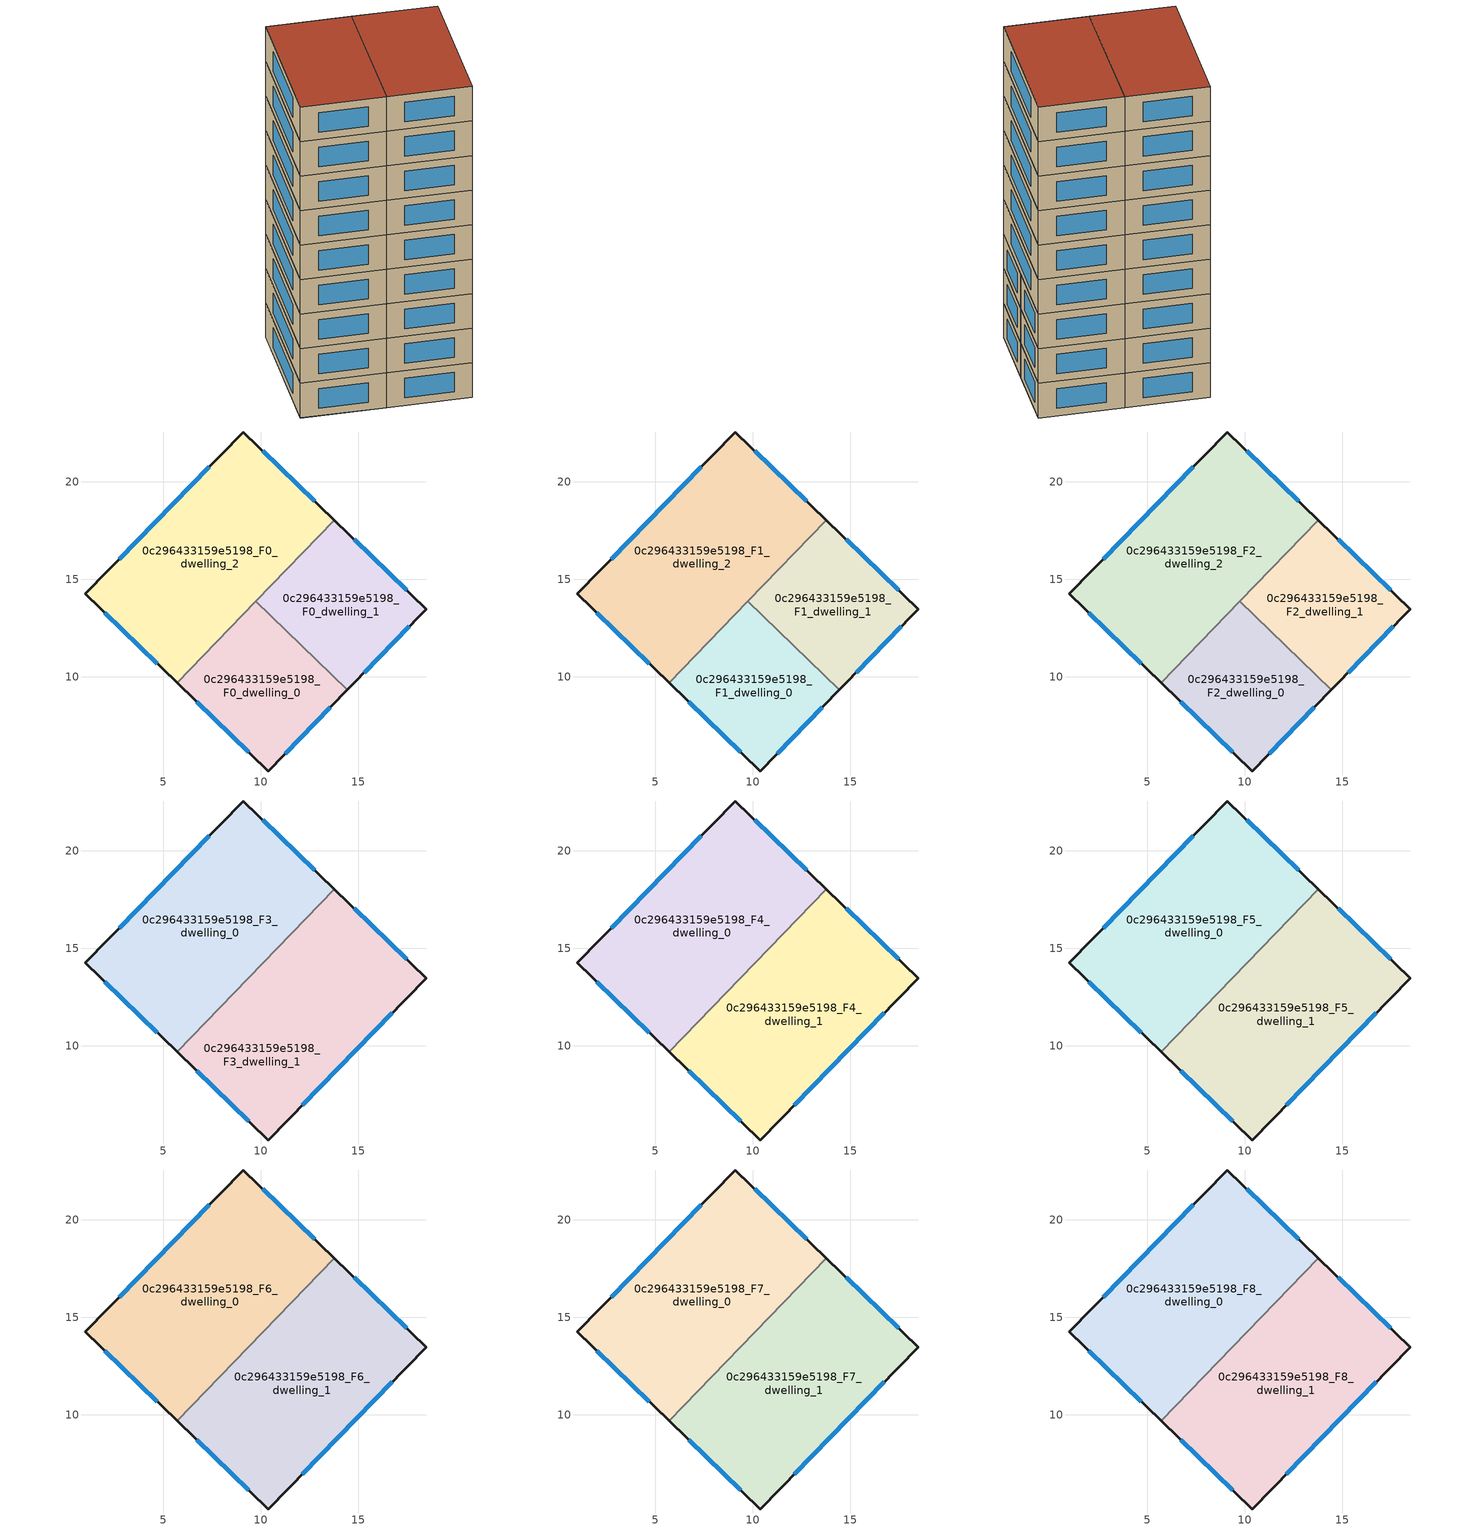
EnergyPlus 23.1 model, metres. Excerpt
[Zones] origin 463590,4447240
0c296433159e5198_F0_dwelling_0
 floor ground (EU_floor_Construction): 14.44,9.33 10.39,5.17 5.7,9.69 9.75,13.87 z0
 wall outside (EU_wall_Construction): 5.71,9.69 10.39,5.17 14.44,9.33 z0:3
 wall to 0c296433159e5198_F0_dwelling_1 (EU_wall_Construction): 14.44,9.33 9.75,13.87 z0:3
 wall to 0c296433159e5198_F0_dwelling_2 (EU_wall_Construction): 9.75,13.87 5.71,9.69 z0:3
 window (EU_Window_Construction): 11.25,6.06 13.57,8.44 / 6.71,8.72 9.38,6.14 z0.64:2.36
0c296433159e5198_F0_dwelling_1
 floor ground (EU_floor_Construction): 18.48,13.47 14.44,9.33 9.75,13.87 13.77,18.03 z0
 wall outside (EU_wall_Construction): 14.44,9.33 18.48,13.47 13.77,18.03 z0:3
 wall to 0c296433159e5198_F0_dwelling_2 (EU_wall_Construction): 13.77,18.03 9.75,13.87 z0:3
 window (EU_Window_Construction): 17.47,14.45 14.78,17.05 / 15.3,10.22 17.62,12.59 z0.64:2.36
0c296433159e5198_F0_dwelling_2
 floor ground (EU_floor_Construction): 13.77,18.03 5.7,9.69 1,14.25 9.1,22.55 z0
 wall outside (EU_wall_Construction): 13.77,18.03 9.1,22.55 1,14.25 5.71,9.69 z0:3
 window (EU_Window_Construction): 12.77,19 10.1,21.59 / 2,13.27 4.7,10.67 / 7.36,20.78 2.73,16.03 z0.64:2.36
0c296433159e5198_F1_dwelling_0
 floor to 0c296433159e5198_F0_dwelling_0 (EU_floor_Construction): 14.44,9.33 10.39,5.17 5.7,9.69 9.75,13.87 z3
 wall outside (EU_wall_Construction): 5.71,9.69 10.39,5.17 14.44,9.33 z3:6
 wall to 0c296433159e5198_F1_dwelling_1 (EU_wall_Construction): 14.44,9.33 9.75,13.87 z3:6
 wall to 0c296433159e5198_F1_dwelling_2 (EU_wall_Construction): 9.75,13.87 5.71,9.69 z3:6
 window (EU_Window_Construction): 11.25,6.06 13.57,8.44 / 6.71,8.72 9.38,6.14 z3.64:5.36
0c296433159e5198_F1_dwelling_1
 floor to 0c296433159e5198_F0_dwelling_1 (EU_floor_Construction): 18.48,13.47 14.44,9.33 9.75,13.87 13.77,18.03 z3
 wall outside (EU_wall_Construction): 14.44,9.33 18.48,13.47 13.77,18.03 z3:6
 wall to 0c296433159e5198_F1_dwelling_2 (EU_wall_Construction): 13.77,18.03 9.75,13.87 z3:6
 window (EU_Window_Construction): 17.47,14.45 14.78,17.05 / 15.3,10.22 17.62,12.59 z3.64:5.36
0c296433159e5198_F1_dwelling_2
 floor to 0c296433159e5198_F0_dwelling_2 (EU_floor_Construction): 13.77,18.03 5.7,9.69 1,14.25 9.1,22.55 z3
 wall outside (EU_wall_Construction): 13.77,18.03 9.1,22.55 1,14.25 5.71,9.69 z3:6
 window (EU_Window_Construction): 12.77,19 10.1,21.59 / 2,13.27 4.7,10.67 / 7.36,20.78 2.73,16.03 z3.64:5.36
0c296433159e5198_F2_dwelling_0
 floor to 0c296433159e5198_F1_dwelling_0 (EU_floor_Construction): 14.44,9.33 10.39,5.17 5.7,9.69 9.75,13.87 z6
 wall outside (EU_wall_Construction): 5.71,9.69 10.39,5.17 14.44,9.33 z6:9
 wall to 0c296433159e5198_F2_dwelling_1 (EU_wall_Construction): 14.44,9.33 9.75,13.87 z6:9
 wall to 0c296433159e5198_F2_dwelling_2 (EU_wall_Construction): 9.75,13.87 5.71,9.69 z6:9
 window (EU_Window_Construction): 11.25,6.06 13.57,8.44 / 6.71,8.72 9.38,6.14 z6.64:8.36
0c296433159e5198_F2_dwelling_1
 floor to 0c296433159e5198_F1_dwelling_1 (EU_floor_Construction): 18.48,13.47 14.44,9.33 9.75,13.87 13.77,18.03 z6
 wall outside (EU_wall_Construction): 14.44,9.33 18.48,13.47 13.77,18.03 z6:9
 wall to 0c296433159e5198_F2_dwelling_2 (EU_wall_Construction): 13.77,18.03 9.75,13.87 z6:9
 window (EU_Window_Construction): 17.47,14.45 14.78,17.05 / 15.3,10.22 17.62,12.59 z6.64:8.36
0c296433159e5198_F2_dwelling_2
 floor to 0c296433159e5198_F1_dwelling_2 (EU_floor_Construction): 13.77,18.03 5.7,9.69 1,14.25 9.1,22.55 z6
 wall outside (EU_wall_Construction): 13.77,18.03 9.1,22.55 1,14.25 5.71,9.69 z6:9
 window (EU_Window_Construction): 12.77,19 10.1,21.59 / 2,13.27 4.7,10.67 / 7.36,20.78 2.73,16.03 z6.64:8.36
0c296433159e5198_F3_dwelling_0
 floor to 0c296433159e5198_F2_dwelling_2 (EU_floor_Construction): 13.77,18.03 5.7,9.69 1,14.25 9.1,22.55 z9
 wall outside (EU_wall_Construction): 13.77,18.03 9.1,22.55 1,14.25 5.71,9.69 z9:12
 wall to 0c296433159e5198_F3_dwelling_1 (EU_wall_Construction): 5.71,9.69 13.77,18.03 z9:12
 window (EU_Window_Construction): 7.36,20.78 2.73,16.03 / 12.77,19 10.1,21.59 / 2,13.27 4.7,10.67 z9.64:11.36
0c296433159e5198_F3_dwelling_1
 floor to 0c296433159e5198_F2_dwelling_0 (EU_floor_Construction): 14.44,9.33 10.39,5.17 5.7,9.69 9.75,13.87 z9
 floor to 0c296433159e5198_F2_dwelling_1 (EU_floor_Construction): 18.48,13.47 14.44,9.33 9.75,13.87 13.77,18.03 z9
 wall outside (EU_wall_Construction): 5.71,9.69 10.39,5.17 18.48,13.47 13.77,18.03 z9:12
 window (EU_Window_Construction): 17.47,14.45 14.78,17.05 / 12.12,6.95 16.75,11.7 / 6.71,8.72 9.38,6.14 z9.64:11.36
0c296433159e5198_F4_dwelling_0
 floor to 0c296433159e5198_F3_dwelling_0 (EU_floor_Construction): 13.77,18.03 5.7,9.69 1,14.25 9.1,22.55 z12
 wall outside (EU_wall_Construction): 13.77,18.03 9.1,22.55 1,14.25 5.71,9.69 z12:15
 wall to 0c296433159e5198_F4_dwelling_1 (EU_wall_Construction): 5.71,9.69 13.77,18.03 z12:15
 window (EU_Window_Construction): 7.36,20.78 2.73,16.03 / 12.77,19 10.1,21.59 / 2,13.27 4.7,10.67 z12.64:14.36
0c296433159e5198_F4_dwelling_1
 floor to 0c296433159e5198_F3_dwelling_1 (EU_floor_Construction): 18.48,13.47 10.39,5.17 5.7,9.69 13.77,18.03 z12
 wall outside (EU_wall_Construction): 5.71,9.69 10.39,5.17 18.48,13.47 13.77,18.03 z12:15
 window (EU_Window_Construction): 17.47,14.45 14.78,17.05 / 12.12,6.95 16.75,11.7 / 6.71,8.72 9.38,6.14 z12.64:14.36
0c296433159e5198_F5_dwelling_0
 floor to 0c296433159e5198_F4_dwelling_0 (EU_floor_Construction): 13.77,18.03 5.7,9.69 1,14.25 9.1,22.55 z15
 wall outside (EU_wall_Construction): 13.77,18.03 9.1,22.55 1,14.25 5.71,9.69 z15:18
 wall to 0c296433159e5198_F5_dwelling_1 (EU_wall_Construction): 5.71,9.69 13.77,18.03 z15:18
 window (EU_Window_Construction): 7.36,20.78 2.73,16.03 / 12.77,19 10.1,21.59 / 2,13.27 4.7,10.67 z15.64:17.36
0c296433159e5198_F5_dwelling_1
 floor to 0c296433159e5198_F4_dwelling_1 (EU_floor_Construction): 18.48,13.47 10.39,5.17 5.7,9.69 13.77,18.03 z15
 wall outside (EU_wall_Construction): 5.71,9.69 10.39,5.17 18.48,13.47 13.77,18.03 z15:18
 window (EU_Window_Construction): 17.47,14.45 14.78,17.05 / 12.12,6.95 16.75,11.7 / 6.71,8.72 9.38,6.14 z15.64:17.36
0c296433159e5198_F6_dwelling_0
 floor to 0c296433159e5198_F5_dwelling_0 (EU_floor_Construction): 13.77,18.03 5.7,9.69 1,14.25 9.1,22.55 z18
 wall outside (EU_wall_Construction): 13.77,18.03 9.1,22.55 1,14.25 5.71,9.69 z18:21
 wall to 0c296433159e5198_F6_dwelling_1 (EU_wall_Construction): 5.71,9.69 13.77,18.03 z18:21
 window (EU_Window_Construction): 7.36,20.78 2.73,16.03 / 12.77,19 10.1,21.59 / 2,13.27 4.7,10.67 z18.64:20.36
0c296433159e5198_F6_dwelling_1
 floor to 0c296433159e5198_F5_dwelling_1 (EU_floor_Construction): 18.48,13.47 10.39,5.17 5.7,9.69 13.77,18.03 z18
 wall outside (EU_wall_Construction): 5.71,9.69 10.39,5.17 18.48,13.47 13.77,18.03 z18:21
 window (EU_Window_Construction): 17.47,14.45 14.78,17.05 / 12.12,6.95 16.75,11.7 / 6.71,8.72 9.38,6.14 z18.64:20.36
0c296433159e5198_F7_dwelling_0
 floor to 0c296433159e5198_F6_dwelling_0 (EU_floor_Construction): 13.77,18.03 5.7,9.69 1,14.25 9.1,22.55 z21
 wall outside (EU_wall_Construction): 13.77,18.03 9.1,22.55 1,14.25 5.71,9.69 z21:24
 wall to 0c296433159e5198_F7_dwelling_1 (EU_wall_Construction): 5.71,9.69 13.77,18.03 z21:24
 window (EU_Window_Construction): 7.36,20.78 2.73,16.03 / 12.77,19 10.1,21.59 / 2,13.27 4.7,10.67 z21.64:23.36
0c296433159e5198_F7_dwelling_1
 floor to 0c296433159e5198_F6_dwelling_1 (EU_floor_Construction): 18.48,13.47 10.39,5.17 5.7,9.69 13.77,18.03 z21
 wall outside (EU_wall_Construction): 5.71,9.69 10.39,5.17 18.48,13.47 13.77,18.03 z21:24
 window (EU_Window_Construction): 17.47,14.45 14.78,17.05 / 12.12,6.95 16.75,11.7 / 6.71,8.72 9.38,6.14 z21.64:23.36
0c296433159e5198_F8_dwelling_0
 floor to 0c296433159e5198_F7_dwelling_0 (EU_floor_Construction): 13.77,18.03 5.7,9.69 1,14.25 9.1,22.55 z24
 wall outside (EU_wall_Construction): 13.77,18.03 9.1,22.55 1,14.25 5.71,9.69 z24:27
 wall to 0c296433159e5198_F8_dwelling_1 (EU_wall_Construction): 5.71,9.69 13.77,18.03 z24:27
 window (EU_Window_Construction): 7.36,20.78 2.73,16.03 / 12.77,19 10.1,21.59 / 2,13.27 4.7,10.67 z24.64:26.36
 roof outside (EU_roof_Construction): 5.71,9.69 13.77,18.03 9.1,22.55 1,14.25 z27
0c296433159e5198_F8_dwelling_1
 floor to 0c296433159e5198_F7_dwelling_1 (EU_floor_Construction): 18.48,13.47 10.39,5.17 5.7,9.69 13.77,18.03 z24
 wall outside (EU_wall_Construction): 5.71,9.69 10.39,5.17 18.48,13.47 13.77,18.03 z24:27
 window (EU_Window_Construction): 17.47,14.45 14.78,17.05 / 12.12,6.95 16.75,11.7 / 6.71,8.72 9.38,6.14 z24.64:26.36
 roof outside (EU_roof_Construction): 10.39,5.17 18.48,13.47 13.77,18.03 5.71,9.69 z27
[Building]
EU S2 Campaign: North Axis=0; Terrain=City; Solar Distribution=FullExterior
[Site:Location]
Yerevan-Zvartnots.Intl.AP: Latitude=40.15; Longitude=44.383; Time Zone=4; Elevation=854
[SizingPeriod:WeatherFileDays]
AnnualSizingPeriod: Begin Month=1; Begin Day of Month=1; End Month=12; End Day of Month=31; Day of Week for Start Day=Monday; Use Weather File Daylight Saving Period=No; Use Weather File Rain and Snow Indicators=No
[MATERIAL]
EU_InternalMass_Material: Roughness=MediumRough; Thickness=0.1; Conductivity=1; Density=1800; Specific Heat=900; Thermal Absorptance=0.9; Solar Absorptance=0.7; Visible Absorptance=0.7
[MATERIAL:NOMASS] Roughness=MediumRough; Thermal Absorptance=0.9; Solar Absorptance=0.7; Visible Absorptance=0.7
Name | Thermal Resistance
EU_wall_NoMass | 1.05043
EU_roof_NoMass | 1.45357
EU_floor_NoMass | 0.478065
[WINDOWMATERIAL:SIMPLEGLAZINGSYSTEM]
EU_Window_SimpleGlazing: UFactor=2.5566; Solar Heat Gain Coefficient=0.75; Visible Transmittance=0.75
[CONSTRUCTION]
EU_wall_Construction: EU_wall_NoMass
EU_roof_Construction: EU_roof_NoMass
EU_floor_Construction: EU_floor_NoMass
EU_Window_Construction: EU_Window_SimpleGlazing
EU_InternalMass_Construction: EU_InternalMass_Material
[ZONE] Type=1; Multiplier=1; Ceiling Height=autocalculate; Floor Area=autocalculate; Part of Total Floor Area=Yes
Name | Volume
0c296433159e5198_F0_dwelling_0; 0c296433159e5198_F1_dwelling_0; 0c296433159e5198_F2_dwelling_0 | 113.648
0c296433159e5198_F3_dwelling_0; 0c296433159e5198_F4_dwelling_0; 0c296433159e5198_F5_dwelling_0; 0c296433159e5198_F6_dwelling_0; 0c296433159e5198_F7_dwelling_0; 0c296433159e5198_F8_dwelling_0; 0c296433159e5198_F0_dwelling_2; 0c296433159e5198_F1_dwelling_2; 0c296433159e5198_F2_dwelling_2 | 227.267
0c296433159e5198_F0_dwelling_1; 0c296433159e5198_F1_dwelling_1; 0c296433159e5198_F2_dwelling_1 | 113.633
0c296433159e5198_F3_dwelling_1 | 227.281
0c296433159e5198_F4_dwelling_1; 0c296433159e5198_F5_dwelling_1; 0c296433159e5198_F6_dwelling_1; 0c296433159e5198_F7_dwelling_1; 0c296433159e5198_F8_dwelling_1 | 227.286
[INTERNALMASS] Construction=EU_InternalMass_Construction
Name | Zone or ZoneList | Surface Area
0c296433159e5198_F0_dwelling_0_EU_InternalMass | 0c296433159e5198_F0_dwelling_0 | 37.8845
0c296433159e5198_F0_dwelling_1_EU_InternalMass | 0c296433159e5198_F0_dwelling_1 | 37.8793
0c296433159e5198_F0_dwelling_2_EU_InternalMass | 0c296433159e5198_F0_dwelling_2 | 75.7556
0c296433159e5198_F1_dwelling_0_EU_InternalMass | 0c296433159e5198_F1_dwelling_0 | 37.8845
0c296433159e5198_F1_dwelling_1_EU_InternalMass | 0c296433159e5198_F1_dwelling_1 | 37.8793
0c296433159e5198_F1_dwelling_2_EU_InternalMass | 0c296433159e5198_F1_dwelling_2 | 75.7556
0c296433159e5198_F2_dwelling_0_EU_InternalMass | 0c296433159e5198_F2_dwelling_0 | 37.8845
0c296433159e5198_F2_dwelling_1_EU_InternalMass | 0c296433159e5198_F2_dwelling_1 | 37.8793
0c296433159e5198_F2_dwelling_2_EU_InternalMass | 0c296433159e5198_F2_dwelling_2 | 75.7556
0c296433159e5198_F3_dwelling_0_EU_InternalMass | 0c296433159e5198_F3_dwelling_0 | 75.7556
0c296433159e5198_F3_dwelling_1_EU_InternalMass | 0c296433159e5198_F3_dwelling_1 | 75.7621
0c296433159e5198_F4_dwelling_0_EU_InternalMass | 0c296433159e5198_F4_dwelling_0 | 75.7556
0c296433159e5198_F4_dwelling_1_EU_InternalMass | 0c296433159e5198_F4_dwelling_1 | 75.7621
0c296433159e5198_F5_dwelling_0_EU_InternalMass | 0c296433159e5198_F5_dwelling_0 | 75.7556
0c296433159e5198_F5_dwelling_1_EU_InternalMass | 0c296433159e5198_F5_dwelling_1 | 75.7621
0c296433159e5198_F6_dwelling_0_EU_InternalMass | 0c296433159e5198_F6_dwelling_0 | 75.7556
0c296433159e5198_F6_dwelling_1_EU_InternalMass | 0c296433159e5198_F6_dwelling_1 | 75.7621
0c296433159e5198_F7_dwelling_0_EU_InternalMass | 0c296433159e5198_F7_dwelling_0 | 75.7556
0c296433159e5198_F7_dwelling_1_EU_InternalMass | 0c296433159e5198_F7_dwelling_1 | 75.7621
0c296433159e5198_F8_dwelling_0_EU_InternalMass | 0c296433159e5198_F8_dwelling_0 | 75.7556
0c296433159e5198_F8_dwelling_1_EU_InternalMass | 0c296433159e5198_F8_dwelling_1 | 75.7621
[OTHEREQUIPMENT] Fuel Type=Electricity; Design Level Calculation Method=Watts/Area; Power per Zone Floor Area=1; Fraction Latent=0; Fraction Radiant=0; Fraction Lost=0; Carbon Dioxide Generation Rate=0; EndUse Subcategory=EU_Step8_InternalGains
Name | Zone or ZoneList or Space or SpaceList | Schedule
EU_Step8_InternalGain_0c296433159e5198_F0_dwelling_0_f000 | 0c296433159e5198_F0_dwelling_0 | EU_Step8_GainSchedule_0c296433159e5198_F0_dwelling_0_f000
EU_Step8_InternalGain_0c296433159e5198_F0_dwelling_1_f000 | 0c296433159e5198_F0_dwelling_1 | EU_Step8_GainSchedule_0c296433159e5198_F0_dwelling_1_f000
EU_Step8_InternalGain_0c296433159e5198_F0_dwelling_2_f000 | 0c296433159e5198_F0_dwelling_2 | EU_Step8_GainSchedule_0c296433159e5198_F0_dwelling_2_f000
EU_Step8_InternalGain_0c296433159e5198_F1_dwelling_0_f000 | 0c296433159e5198_F1_dwelling_0 | EU_Step8_GainSchedule_0c296433159e5198_F1_dwelling_0_f000
EU_Step8_InternalGain_0c296433159e5198_F1_dwelling_1_f000 | 0c296433159e5198_F1_dwelling_1 | EU_Step8_GainSchedule_0c296433159e5198_F1_dwelling_1_f000
EU_Step8_InternalGain_0c296433159e5198_F1_dwelling_2_f000 | 0c296433159e5198_F1_dwelling_2 | EU_Step8_GainSchedule_0c296433159e5198_F1_dwelling_2_f000
EU_Step8_InternalGain_0c296433159e5198_F2_dwelling_0_f000 | 0c296433159e5198_F2_dwelling_0 | EU_Step8_GainSchedule_0c296433159e5198_F2_dwelling_0_f000
EU_Step8_InternalGain_0c296433159e5198_F2_dwelling_1_f000 | 0c296433159e5198_F2_dwelling_1 | EU_Step8_GainSchedule_0c296433159e5198_F2_dwelling_1_f000
EU_Step8_InternalGain_0c296433159e5198_F2_dwelling_2_f000 | 0c296433159e5198_F2_dwelling_2 | EU_Step8_GainSchedule_0c296433159e5198_F2_dwelling_2_f000
EU_Step8_InternalGain_0c296433159e5198_F3_dwelling_0_f000 | 0c296433159e5198_F3_dwelling_0 | EU_Step8_GainSchedule_0c296433159e5198_F3_dwelling_0_f000
EU_Step8_InternalGain_0c296433159e5198_F3_dwelling_1_f000 | 0c296433159e5198_F3_dwelling_1 | EU_Step8_GainSchedule_0c296433159e5198_F3_dwelling_1_f000
EU_Step8_InternalGain_0c296433159e5198_F4_dwelling_0_f000 | 0c296433159e5198_F4_dwelling_0 | EU_Step8_GainSchedule_0c296433159e5198_F4_dwelling_0_f000
EU_Step8_InternalGain_0c296433159e5198_F4_dwelling_1_f000 | 0c296433159e5198_F4_dwelling_1 | EU_Step8_GainSchedule_0c296433159e5198_F4_dwelling_1_f000
EU_Step8_InternalGain_0c296433159e5198_F5_dwelling_0_f000 | 0c296433159e5198_F5_dwelling_0 | EU_Step8_GainSchedule_0c296433159e5198_F5_dwelling_0_f000
EU_Step8_InternalGain_0c296433159e5198_F5_dwelling_1_f000 | 0c296433159e5198_F5_dwelling_1 | EU_Step8_GainSchedule_0c296433159e5198_F5_dwelling_1_f000
EU_Step8_InternalGain_0c296433159e5198_F6_dwelling_0_f000 | 0c296433159e5198_F6_dwelling_0 | EU_Step8_GainSchedule_0c296433159e5198_F6_dwelling_0_f000
EU_Step8_InternalGain_0c296433159e5198_F6_dwelling_1_f000 | 0c296433159e5198_F6_dwelling_1 | EU_Step8_GainSchedule_0c296433159e5198_F6_dwelling_1_f000
EU_Step8_InternalGain_0c296433159e5198_F7_dwelling_0_f000 | 0c296433159e5198_F7_dwelling_0 | EU_Step8_GainSchedule_0c296433159e5198_F7_dwelling_0_f000
EU_Step8_InternalGain_0c296433159e5198_F7_dwelling_1_f000 | 0c296433159e5198_F7_dwelling_1 | EU_Step8_GainSchedule_0c296433159e5198_F7_dwelling_1_f000
EU_Step8_InternalGain_0c296433159e5198_F8_dwelling_0_f000 | 0c296433159e5198_F8_dwelling_0 | EU_Step8_GainSchedule_0c296433159e5198_F8_dwelling_0_f000
EU_Step8_InternalGain_0c296433159e5198_F8_dwelling_1_f000 | 0c296433159e5198_F8_dwelling_1 | EU_Step8_GainSchedule_0c296433159e5198_F8_dwelling_1_f000
[ZONEVENTILATION:DESIGNFLOWRATE] Schedule=EU_AlwaysOn; Design Flow Rate Calculation Method=AirChanges/Hour; Air Changes per Hour=0.557805; Ventilation Type=Natural; Fan Pressure Rise=0; Fan Total Efficiency=1; Constant Term Coefficient=1; Temperature Term Coefficient=0; Velocity Term Coefficient=0; Velocity Squared Term Coefficient=0; Minimum Indoor Temperature=-100; Maximum Indoor Temperature=100; Delta Temperature=-100; Minimum Outdoor Temperature=-100; Maximum Outdoor Temperature=100; Maximum Wind Speed=40
Name | Zone or ZoneList or Space or SpaceList
EU_ConstantAir_0c296433159e5198_F0_dwelling_0 | 0c296433159e5198_F0_dwelling_0
EU_ConstantAir_0c296433159e5198_F0_dwelling_1 | 0c296433159e5198_F0_dwelling_1
EU_ConstantAir_0c296433159e5198_F0_dwelling_2 | 0c296433159e5198_F0_dwelling_2
EU_ConstantAir_0c296433159e5198_F1_dwelling_0 | 0c296433159e5198_F1_dwelling_0
EU_ConstantAir_0c296433159e5198_F1_dwelling_1 | 0c296433159e5198_F1_dwelling_1
EU_ConstantAir_0c296433159e5198_F1_dwelling_2 | 0c296433159e5198_F1_dwelling_2
EU_ConstantAir_0c296433159e5198_F2_dwelling_0 | 0c296433159e5198_F2_dwelling_0
EU_ConstantAir_0c296433159e5198_F2_dwelling_1 | 0c296433159e5198_F2_dwelling_1
EU_ConstantAir_0c296433159e5198_F2_dwelling_2 | 0c296433159e5198_F2_dwelling_2
EU_ConstantAir_0c296433159e5198_F3_dwelling_0 | 0c296433159e5198_F3_dwelling_0
EU_ConstantAir_0c296433159e5198_F3_dwelling_1 | 0c296433159e5198_F3_dwelling_1
EU_ConstantAir_0c296433159e5198_F4_dwelling_0 | 0c296433159e5198_F4_dwelling_0
EU_ConstantAir_0c296433159e5198_F4_dwelling_1 | 0c296433159e5198_F4_dwelling_1
EU_ConstantAir_0c296433159e5198_F5_dwelling_0 | 0c296433159e5198_F5_dwelling_0
EU_ConstantAir_0c296433159e5198_F5_dwelling_1 | 0c296433159e5198_F5_dwelling_1
EU_ConstantAir_0c296433159e5198_F6_dwelling_0 | 0c296433159e5198_F6_dwelling_0
EU_ConstantAir_0c296433159e5198_F6_dwelling_1 | 0c296433159e5198_F6_dwelling_1
EU_ConstantAir_0c296433159e5198_F7_dwelling_0 | 0c296433159e5198_F7_dwelling_0
EU_ConstantAir_0c296433159e5198_F7_dwelling_1 | 0c296433159e5198_F7_dwelling_1
EU_ConstantAir_0c296433159e5198_F8_dwelling_0 | 0c296433159e5198_F8_dwelling_0
EU_ConstantAir_0c296433159e5198_F8_dwelling_1 | 0c296433159e5198_F8_dwelling_1
[HVACTEMPLATE:THERMOSTAT] Constant Heating Setpoint=20; Constant Cooling Setpoint=50
EU_HeatOnly_0c296433159e5198_F0_dwelling_0; EU_HeatOnly_0c296433159e5198_F0_dwelling_1; EU_HeatOnly_0c296433159e5198_F0_dwelling_2; EU_HeatOnly_0c296433159e5198_F1_dwelling_0; EU_HeatOnly_0c296433159e5198_F1_dwelling_1; EU_HeatOnly_0c296433159e5198_F1_dwelling_2; EU_HeatOnly_0c296433159e5198_F2_dwelling_0; EU_HeatOnly_0c296433159e5198_F2_dwelling_1; EU_HeatOnly_0c296433159e5198_F2_dwelling_2; EU_HeatOnly_0c296433159e5198_F3_dwelling_0; EU_HeatOnly_0c296433159e5198_F3_dwelling_1; EU_HeatOnly_0c296433159e5198_F4_dwelling_0; EU_HeatOnly_0c296433159e5198_F4_dwelling_1; EU_HeatOnly_0c296433159e5198_F5_dwelling_0; EU_HeatOnly_0c296433159e5198_F5_dwelling_1; EU_HeatOnly_0c296433159e5198_F6_dwelling_0; EU_HeatOnly_0c296433159e5198_F6_dwelling_1; EU_HeatOnly_0c296433159e5198_F7_dwelling_0; EU_HeatOnly_0c296433159e5198_F7_dwelling_1; EU_HeatOnly_0c296433159e5198_F8_dwelling_0; EU_HeatOnly_0c296433159e5198_F8_dwelling_1
[HVACTEMPLATE:ZONE:IDEALLOADSAIRSYSTEM] System Availability Schedule=EU_AlwaysOn; Maximum Heating Supply Air Temperature=50; Minimum Cooling Supply Air Temperature=13; Maximum Heating Supply Air Humidity Ratio=0.0156; Minimum Cooling Supply Air Humidity Ratio=0.0077; Heating Limit=NoLimit; Cooling Limit=NoLimit; Heating Availability Schedule=EU_AlwaysOn; Cooling Availability Schedule=EU_CoolingOff; Dehumidification Control Type=ConstantSensibleHeatRatio; Cooling Sensible Heat Ratio=0.7; Dehumidification Setpoint=60; Humidification Control Type=None; Humidification Setpoint=30; Outdoor Air Method=None; Outdoor Air Flow Rate per Person=0.00944; Outdoor Air Flow Rate per Zone Floor Area=0; Outdoor Air Flow Rate per Zone=0; Demand Controlled Ventilation Type=None; Outdoor Air Economizer Type=NoEconomizer; Heat Recovery Type=None; Sensible Heat Recovery Effectiveness=0.7; Latent Heat Recovery Effectiveness=0.65
Name | Template Thermostat
0c296433159e5198_F0_dwelling_0 | EU_HeatOnly_0c296433159e5198_F0_dwelling_0
0c296433159e5198_F0_dwelling_1 | EU_HeatOnly_0c296433159e5198_F0_dwelling_1
0c296433159e5198_F0_dwelling_2 | EU_HeatOnly_0c296433159e5198_F0_dwelling_2
0c296433159e5198_F1_dwelling_0 | EU_HeatOnly_0c296433159e5198_F1_dwelling_0
0c296433159e5198_F1_dwelling_1 | EU_HeatOnly_0c296433159e5198_F1_dwelling_1
0c296433159e5198_F1_dwelling_2 | EU_HeatOnly_0c296433159e5198_F1_dwelling_2
0c296433159e5198_F2_dwelling_0 | EU_HeatOnly_0c296433159e5198_F2_dwelling_0
0c296433159e5198_F2_dwelling_1 | EU_HeatOnly_0c296433159e5198_F2_dwelling_1
0c296433159e5198_F2_dwelling_2 | EU_HeatOnly_0c296433159e5198_F2_dwelling_2
0c296433159e5198_F3_dwelling_0 | EU_HeatOnly_0c296433159e5198_F3_dwelling_0
0c296433159e5198_F3_dwelling_1 | EU_HeatOnly_0c296433159e5198_F3_dwelling_1
0c296433159e5198_F4_dwelling_0 | EU_HeatOnly_0c296433159e5198_F4_dwelling_0
0c296433159e5198_F4_dwelling_1 | EU_HeatOnly_0c296433159e5198_F4_dwelling_1
0c296433159e5198_F5_dwelling_0 | EU_HeatOnly_0c296433159e5198_F5_dwelling_0
0c296433159e5198_F5_dwelling_1 | EU_HeatOnly_0c296433159e5198_F5_dwelling_1
0c296433159e5198_F6_dwelling_0 | EU_HeatOnly_0c296433159e5198_F6_dwelling_0
0c296433159e5198_F6_dwelling_1 | EU_HeatOnly_0c296433159e5198_F6_dwelling_1
0c296433159e5198_F7_dwelling_0 | EU_HeatOnly_0c296433159e5198_F7_dwelling_0
0c296433159e5198_F7_dwelling_1 | EU_HeatOnly_0c296433159e5198_F7_dwelling_1
0c296433159e5198_F8_dwelling_0 | EU_HeatOnly_0c296433159e5198_F8_dwelling_0
0c296433159e5198_F8_dwelling_1 | EU_HeatOnly_0c296433159e5198_F8_dwelling_1
[SIZING:ZONE] Zone Cooling Design Supply Air Temperature Input Method=SupplyAirTemperature; Zone Cooling Design Supply Air Temperature=13; Zone Heating Design Supply Air Temperature Input Method=SupplyAirTemperature; Zone Heating Design Supply Air Temperature=50; Zone Cooling Design Supply Air Humidity Ratio=0.008; Zone Heating Design Supply Air Humidity Ratio=0.008; Cooling Design Air Flow Method=DesignDay; Cooling Design Air Flow Rate=0; Cooling Minimum Air Flow per Zone Floor Area=0.000762; Cooling Minimum Air Flow=0; Cooling Minimum Air Flow Fraction=0.2; Heating Design Air Flow Method=DesignDay; Heating Design Air Flow Rate=0; Heating Maximum Air Flow per Zone Floor Area=0.002032; Heating Maximum Air Flow=0.141576; Heating Maximum Air Flow Fraction=0.3; Account for Dedicated Outdoor Air System=No; Dedicated Outdoor Air System Control Strategy=NeutralSupplyAir; Dedicated Outdoor Air Low Setpoint Temperature for Design=autosize; Dedicated Outdoor Air High Setpoint Temperature for Design=autosize; Zone Load Sizing Method=Sensible Load Only No Latent Load; Zone Latent Cooling Design Supply Air Humidity Ratio Input Method=HumidityRatioDifference; Zone Cooling Design Supply Air Humidity Ratio Difference=0.005; Zone Latent Heating Design Supply Air Humidity Ratio Input Method=HumidityRatioDifference; Zone Humidification Design Supply Air Humidity Ratio Difference=0.005
0c296433159e5198_F0_dwelling_0; 0c296433159e5198_F0_dwelling_1; 0c296433159e5198_F0_dwelling_2; 0c296433159e5198_F1_dwelling_0; 0c296433159e5198_F1_dwelling_1; 0c296433159e5198_F1_dwelling_2; 0c296433159e5198_F2_dwelling_0; 0c296433159e5198_F2_dwelling_1; 0c296433159e5198_F2_dwelling_2; 0c296433159e5198_F3_dwelling_0; 0c296433159e5198_F3_dwelling_1; 0c296433159e5198_F4_dwelling_0; 0c296433159e5198_F4_dwelling_1; 0c296433159e5198_F5_dwelling_0; 0c296433159e5198_F5_dwelling_1; 0c296433159e5198_F6_dwelling_0; 0c296433159e5198_F6_dwelling_1; 0c296433159e5198_F7_dwelling_0; 0c296433159e5198_F7_dwelling_1; 0c296433159e5198_F8_dwelling_0; 0c296433159e5198_F8_dwelling_1
[SCHEDULE:CONSTANT]
Name | Hourly Value
EU_AlwaysOn | 1
EU_CoolingOff | 0
[SCHEDULE:FILE] Column Number=1; Rows to Skip at Top=0; Number of Hours of Data=8760; Column Separator=Comma; Interpolate to Timestep=No; Minutes per Item=60; Adjust Schedule for Daylight Savings=Yes
Name | File
EU_Step8_GainSchedule_0c296433159e5198_F0_dwelling_0_f000 | ../../schedules/0c296433159e5198/0c296433159e5198_F0_dwelling_0_f000_gain.csv
EU_Step8_GainSchedule_0c296433159e5198_F0_dwelling_1_f000 | ../../schedules/0c296433159e5198/0c296433159e5198_F0_dwelling_1_f000_gain.csv
EU_Step8_GainSchedule_0c296433159e5198_F0_dwelling_2_f000 | ../../schedules/0c296433159e5198/0c296433159e5198_F0_dwelling_2_f000_gain.csv
EU_Step8_GainSchedule_0c296433159e5198_F1_dwelling_0_f000 | ../../schedules/0c296433159e5198/0c296433159e5198_F1_dwelling_0_f000_gain.csv
EU_Step8_GainSchedule_0c296433159e5198_F1_dwelling_1_f000 | ../../schedules/0c296433159e5198/0c296433159e5198_F1_dwelling_1_f000_gain.csv
EU_Step8_GainSchedule_0c296433159e5198_F1_dwelling_2_f000 | ../../schedules/0c296433159e5198/0c296433159e5198_F1_dwelling_2_f000_gain.csv
EU_Step8_GainSchedule_0c296433159e5198_F2_dwelling_0_f000 | ../../schedules/0c296433159e5198/0c296433159e5198_F2_dwelling_0_f000_gain.csv
EU_Step8_GainSchedule_0c296433159e5198_F2_dwelling_1_f000 | ../../schedules/0c296433159e5198/0c296433159e5198_F2_dwelling_1_f000_gain.csv
EU_Step8_GainSchedule_0c296433159e5198_F2_dwelling_2_f000 | ../../schedules/0c296433159e5198/0c296433159e5198_F2_dwelling_2_f000_gain.csv
EU_Step8_GainSchedule_0c296433159e5198_F3_dwelling_0_f000 | ../../schedules/0c296433159e5198/0c296433159e5198_F3_dwelling_0_f000_gain.csv
EU_Step8_GainSchedule_0c296433159e5198_F3_dwelling_1_f000 | ../../schedules/0c296433159e5198/0c296433159e5198_F3_dwelling_1_f000_gain.csv
EU_Step8_GainSchedule_0c296433159e5198_F4_dwelling_0_f000 | ../../schedules/0c296433159e5198/0c296433159e5198_F4_dwelling_0_f000_gain.csv
EU_Step8_GainSchedule_0c296433159e5198_F4_dwelling_1_f000 | ../../schedules/0c296433159e5198/0c296433159e5198_F4_dwelling_1_f000_gain.csv
EU_Step8_GainSchedule_0c296433159e5198_F5_dwelling_0_f000 | ../../schedules/0c296433159e5198/0c296433159e5198_F5_dwelling_0_f000_gain.csv
EU_Step8_GainSchedule_0c296433159e5198_F5_dwelling_1_f000 | ../../schedules/0c296433159e5198/0c296433159e5198_F5_dwelling_1_f000_gain.csv
EU_Step8_GainSchedule_0c296433159e5198_F6_dwelling_0_f000 | ../../schedules/0c296433159e5198/0c296433159e5198_F6_dwelling_0_f000_gain.csv
EU_Step8_GainSchedule_0c296433159e5198_F6_dwelling_1_f000 | ../../schedules/0c296433159e5198/0c296433159e5198_F6_dwelling_1_f000_gain.csv
EU_Step8_GainSchedule_0c296433159e5198_F7_dwelling_0_f000 | ../../schedules/0c296433159e5198/0c296433159e5198_F7_dwelling_0_f000_gain.csv
EU_Step8_GainSchedule_0c296433159e5198_F7_dwelling_1_f000 | ../../schedules/0c296433159e5198/0c296433159e5198_F7_dwelling_1_f000_gain.csv
EU_Step8_GainSchedule_0c296433159e5198_F8_dwelling_0_f000 | ../../schedules/0c296433159e5198/0c296433159e5198_F8_dwelling_0_f000_gain.csv
EU_Step8_GainSchedule_0c296433159e5198_F8_dwelling_1_f000 | ../../schedules/0c296433159e5198/0c296433159e5198_F8_dwelling_1_f000_gain.csv
